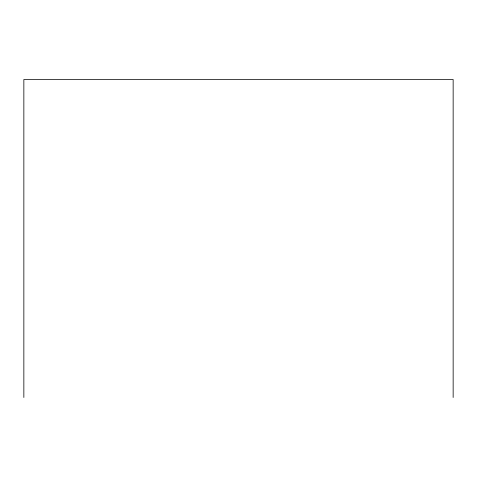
<?xml version="1.0" encoding="UTF-8"?>
<svg xmlns="http://www.w3.org/2000/svg" width="477" height="477" viewBox="0 0 477 477"><rect width="100%" height="100%" fill="white"/><g stroke="black" fill="none" stroke-linecap="round" stroke-linejoin="round"><path stroke-width="0.72" d="M453.15 397.49L453.15 79.51L23.85 79.51L23.85 397.49"/></g></svg>
